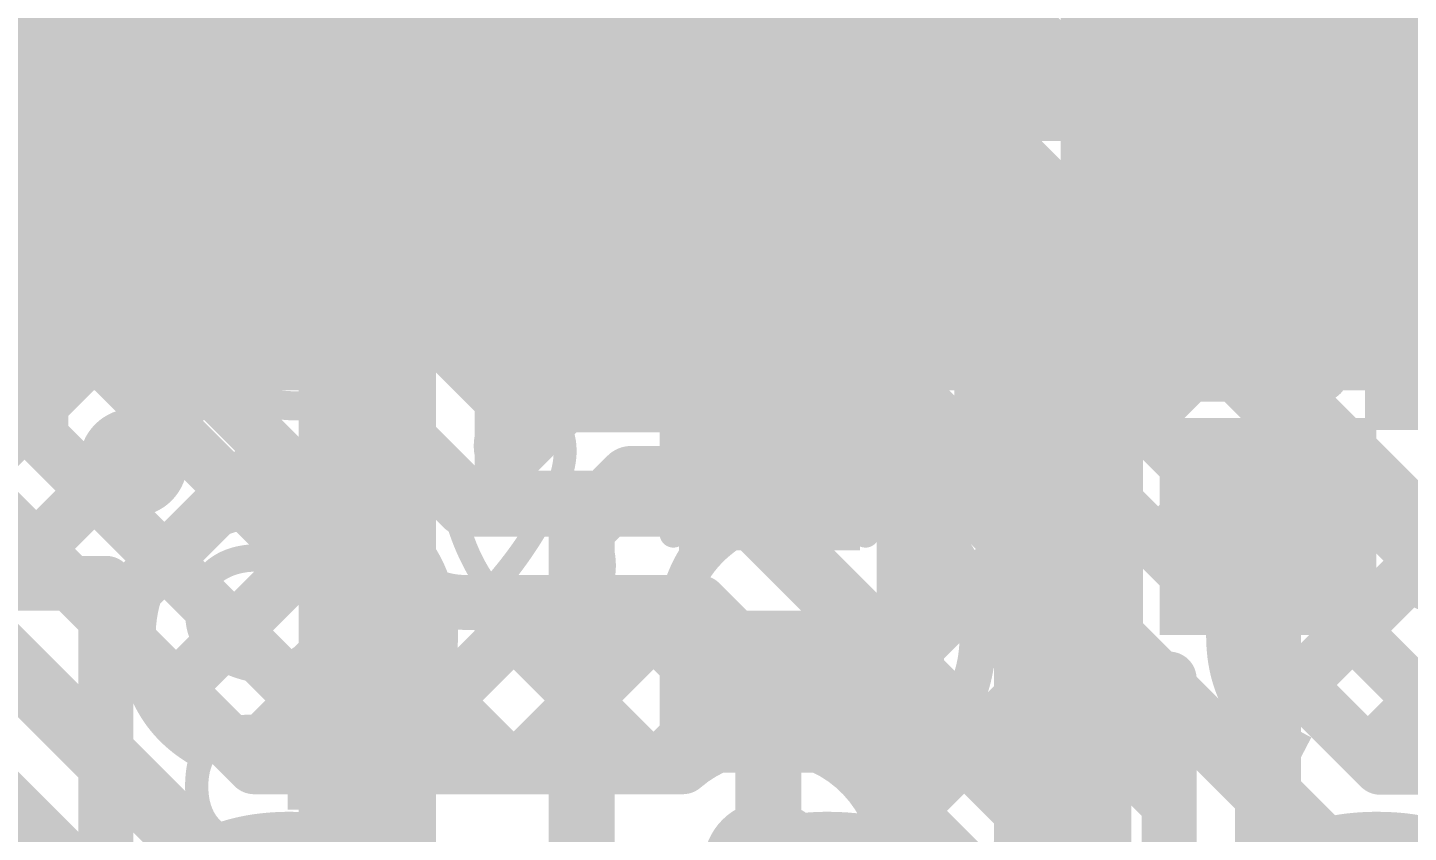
# Model space of a CAD drawing. Header units: millimetres. Extents: x -0.33 to 3.26, y -0.12 to 2.83.
# Drawn here: x 2.4631 to 2.7146, y 2.0842 to 2.2307 of the extents above; entities that cross this region are included whole.
import ezdxf

# ---------------------------------------------------------------- set-up
doc = ezdxf.new("R2010")
doc.units = ezdxf.units.MM
doc.header["$MEASUREMENT"] = 0
for name, color, linetype in [('BottomLayer', 5, 'Continuous'), ('BottomOverlay', 54, 'Continuous'), ('BottomPaste', 16, 'Continuous'), ('BottomSolder', 6, 'Continuous'), ('TopLayer', 1, 'Continuous'), ('TopOverlay', 2, 'Continuous'), ('TopPaste', 8, 'Continuous'), ('TopSolder', 216, 'Continuous'), ('ViaHoleLayer', 16, 'Continuous')]:
    doc.layers.add(name, color=color, linetype=linetype)
doc.styles.add('Arial', font='', dxfattribs={"height": 0.2})
doc.styles.get('Arial').set_extended_font_data('Arial')

# ---------------------------------------------------------------- blocks, each defined once
blk = doc.blocks.new('R__0402_B_131')
at = {"layer": 'BottomLayer'}
for points in [[(-0.0095, 0.0125), (-0.0095, -0.0125), (-0.0275, -0.0125), (-0.0275, 0.0125)], [(0.0275, 0.0125), (0.0275, -0.0125), (0.0095, -0.0125), (0.0095, 0.0125)]]:
    blk.add_hatch(color=5, dxfattribs=at).paths.add_polyline_path(points)
at = {"layer": 'BottomPaste'}
for points in [[(-0.0095, 0.0125), (-0.0095, -0.0125), (-0.0275, -0.0125), (-0.0275, 0.0125)], [(0.0275, 0.0125), (0.0275, -0.0125), (0.0095, -0.0125), (0.0095, 0.0125)]]:
    blk.add_hatch(color=16, dxfattribs=at).paths.add_polyline_path(points)
at = {"layer": 'BottomSolder'}
for points in [[(-0.0055, 0.0165), (-0.0055, -0.0165), (-0.0315, -0.0165), (-0.0315, 0.0165)], [(0.0315, 0.0165), (0.0315, -0.0165), (0.0055, -0.0165), (0.0055, 0.0165)]]:
    blk.add_hatch(color=6, dxfattribs=at).paths.add_polyline_path(points)
at = {"layer": 'BottomOverlay', "const_width": 0.005}
for points in [[(-0.0325, 0.0175), (-0.0325, -0.0175)], [(-0.0325, 0.0175), (-0.0085, 0.0175)], [(0.0085, 0.0175), (0.0325, 0.0175)], [(0.0325, 0.0175), (0.0325, -0.0175)], [(-0.0325, -0.0175), (-0.0085, -0.0175)], [(0.0085, -0.0175), (0.0325, -0.0175)]]:
    blk.add_lwpolyline(points, dxfattribs=at)
at = {"layer": 'BottomOverlay', "const_width": 0.0025}
for points in [[(-0.03375, 0.0175, 1), (-0.03125, 0.0175, 1)], [(-0.03375, 0.0175, 1), (-0.03125, 0.0175, 1)], [(-0.00975, 0.0175, 1), (-0.00725, 0.0175, 1)], [(0.00725, 0.0175, 1), (0.00975, 0.0175, 1)], [(0.03125, 0.0175, 1), (0.03375, 0.0175, 1)], [(0.03125, 0.0175, 1), (0.03375, 0.0175, 1)], [(-0.03375, -0.0175, 1), (-0.03125, -0.0175, 1)], [(-0.03375, -0.0175, 1), (-0.03125, -0.0175, 1)], [(-0.00975, -0.0175, 1), (-0.00725, -0.0175, 1)], [(0.00725, -0.0175, 1), (0.00975, -0.0175, 1)], [(0.03125, -0.0175, 1), (0.03375, -0.0175, 1)], [(0.03125, -0.0175, 1), (0.03375, -0.0175, 1)]]:
    blk.add_lwpolyline(points, format="xyb", close=True, dxfattribs=at)
blk = doc.blocks.new('SOT23_3_B_185')
at = {"layer": 'BottomLayer'}
for points in [[(-0.02166, 0.02657), (-0.05316, 0.02657), (-0.05316, 0.05807), (-0.02166, 0.05807)], [(0.05314, 0.02657), (0.02165, 0.02657), (0.02165, 0.05807), (0.05314, 0.05807)], [(0.01574, -0.05807), (-0.01575, -0.05807), (-0.01575, -0.02657), (0.01574, -0.02657)]]:
    blk.add_hatch(color=5, dxfattribs=at).paths.add_polyline_path(points)
at = {"layer": 'BottomPaste'}
for points in [[(-0.02166, 0.02657), (-0.05316, 0.02657), (-0.05316, 0.05807), (-0.02166, 0.05807)], [(0.05314, 0.02657), (0.02165, 0.02657), (0.02165, 0.05807), (0.05314, 0.05807)], [(0.01574, -0.05807), (-0.01575, -0.05807), (-0.01575, -0.02657), (0.01574, -0.02657)]]:
    blk.add_hatch(color=16, dxfattribs=at).paths.add_polyline_path(points)
at = {"layer": 'BottomSolder'}
for points in [[(-0.01766, 0.02257), (-0.05716, 0.02257), (-0.05716, 0.06207), (-0.01766, 0.06207)], [(0.05714, 0.02257), (0.01765, 0.02257), (0.01765, 0.06207), (0.05714, 0.06207)], [(0.01974, -0.06207), (-0.01975, -0.06207), (-0.01975, -0.02257), (0.01974, -0.02257)]]:
    blk.add_hatch(color=6, dxfattribs=at).paths.add_polyline_path(points)
at = {"layer": 'BottomOverlay'}
for points, const_width in [([(-0.06409, 0.068, 1), (-0.07393, 0.068, 1)], 0.00984), ([(-0.07639, 0.068, 1), (-0.07147, 0.068, 1)], 0.00492), ([(-0.06655, 0.068, 1), (-0.06162, 0.068, 1)], 0.00492), ([(-0.01351, 0.032, 1), (-0.00851, 0.032, 1)], 0.005), ([(0.00849, 0.032, 1), (0.01349, 0.032, 1)], 0.005), ([(-0.06651, 0.03, 1), (-0.06151, 0.03, 1)], 0.005), ([(0.06149, 0.03, 1), (0.06649, 0.03, 1)], 0.005), ([(-0.06651, -0.032, 1), (-0.06151, -0.032, 1)], 0.005), ([(-0.06651, -0.032, 1), (-0.06151, -0.032, 1)], 0.005), ([(-0.03151, -0.032, 1), (-0.02651, -0.032, 1)], 0.005), ([(0.02649, -0.031, 1), (0.03149, -0.031, 1)], 0.005), ([(0.06149, -0.031, 1), (0.06649, -0.031, 1)], 0.005), ([(0.06149, -0.031, 1), (0.06649, -0.031, 1)], 0.005)]:
    blk.add_lwpolyline(points, format="xyb", close=True, dxfattribs=dict(at, const_width=const_width))
at = {"layer": 'BottomOverlay', "const_width": 0.01}
for points in [[(0.01099, 0.032), (-0.01101, 0.032)], [(-0.06401, 0.03), (-0.06401, -0.032)], [(0.06399, 0.03), (0.06399, -0.031)], [(-0.02901, -0.032), (-0.06401, -0.032)], [(0.06399, -0.031), (0.02899, -0.031)]]:
    blk.add_lwpolyline(points, dxfattribs=at)
blk = doc.blocks.new('SOT23_3_B_187')
at = {"layer": 'BottomLayer'}
for points in [[(-0.02166, 0.02657), (-0.05316, 0.02657), (-0.05316, 0.05807), (-0.02166, 0.05807)], [(0.05314, 0.02657), (0.02165, 0.02657), (0.02165, 0.05807), (0.05314, 0.05807)], [(0.01574, -0.05807), (-0.01575, -0.05807), (-0.01575, -0.02657), (0.01574, -0.02657)]]:
    blk.add_hatch(color=5, dxfattribs=at).paths.add_polyline_path(points)
at = {"layer": 'BottomPaste'}
for points in [[(-0.02166, 0.02657), (-0.05316, 0.02657), (-0.05316, 0.05807), (-0.02166, 0.05807)], [(0.05314, 0.02657), (0.02165, 0.02657), (0.02165, 0.05807), (0.05314, 0.05807)], [(0.01574, -0.05807), (-0.01575, -0.05807), (-0.01575, -0.02657), (0.01574, -0.02657)]]:
    blk.add_hatch(color=16, dxfattribs=at).paths.add_polyline_path(points)
at = {"layer": 'BottomSolder'}
for points in [[(-0.01766, 0.02257), (-0.05716, 0.02257), (-0.05716, 0.06207), (-0.01766, 0.06207)], [(0.05714, 0.02257), (0.01765, 0.02257), (0.01765, 0.06207), (0.05714, 0.06207)], [(0.01974, -0.06207), (-0.01975, -0.06207), (-0.01975, -0.02257), (0.01974, -0.02257)]]:
    blk.add_hatch(color=6, dxfattribs=at).paths.add_polyline_path(points)
at = {"layer": 'BottomOverlay'}
for points, const_width in [([(-0.06409, 0.068, 1), (-0.07393, 0.068, 1)], 0.00984), ([(-0.07639, 0.068, 1), (-0.07147, 0.068, 1)], 0.00492), ([(-0.06655, 0.068, 1), (-0.06162, 0.068, 1)], 0.00492), ([(-0.01351, 0.032, 1), (-0.00851, 0.032, 1)], 0.005), ([(0.00849, 0.032, 1), (0.01349, 0.032, 1)], 0.005), ([(-0.06651, 0.03, 1), (-0.06151, 0.03, 1)], 0.005), ([(0.06149, 0.03, 1), (0.06649, 0.03, 1)], 0.005), ([(-0.06651, -0.032, 1), (-0.06151, -0.032, 1)], 0.005), ([(-0.06651, -0.032, 1), (-0.06151, -0.032, 1)], 0.005), ([(-0.03151, -0.032, 1), (-0.02651, -0.032, 1)], 0.005), ([(0.02649, -0.031, 1), (0.03149, -0.031, 1)], 0.005), ([(0.06149, -0.031, 1), (0.06649, -0.031, 1)], 0.005), ([(0.06149, -0.031, 1), (0.06649, -0.031, 1)], 0.005)]:
    blk.add_lwpolyline(points, format="xyb", close=True, dxfattribs=dict(at, const_width=const_width))
at = {"layer": 'BottomOverlay', "const_width": 0.01}
for points in [[(0.01099, 0.032), (-0.01101, 0.032)], [(-0.06401, 0.03), (-0.06401, -0.032)], [(0.06399, 0.03), (0.06399, -0.031)], [(-0.02901, -0.032), (-0.06401, -0.032)], [(0.06399, -0.031), (0.02899, -0.031)]]:
    blk.add_lwpolyline(points, dxfattribs=at)
blk = doc.blocks.new('SOT23_3_B_189')
at = {"layer": 'BottomLayer'}
for points in [[(-0.02166, 0.02657), (-0.05316, 0.02657), (-0.05316, 0.05807), (-0.02166, 0.05807)], [(0.05314, 0.02657), (0.02165, 0.02657), (0.02165, 0.05807), (0.05314, 0.05807)], [(0.01574, -0.05807), (-0.01575, -0.05807), (-0.01575, -0.02657), (0.01574, -0.02657)]]:
    blk.add_hatch(color=5, dxfattribs=at).paths.add_polyline_path(points)
at = {"layer": 'BottomPaste'}
for points in [[(-0.02166, 0.02657), (-0.05316, 0.02657), (-0.05316, 0.05807), (-0.02166, 0.05807)], [(0.05314, 0.02657), (0.02165, 0.02657), (0.02165, 0.05807), (0.05314, 0.05807)], [(0.01574, -0.05807), (-0.01575, -0.05807), (-0.01575, -0.02657), (0.01574, -0.02657)]]:
    blk.add_hatch(color=16, dxfattribs=at).paths.add_polyline_path(points)
at = {"layer": 'BottomSolder'}
for points in [[(-0.01766, 0.02257), (-0.05716, 0.02257), (-0.05716, 0.06207), (-0.01766, 0.06207)], [(0.05714, 0.02257), (0.01765, 0.02257), (0.01765, 0.06207), (0.05714, 0.06207)], [(0.01974, -0.06207), (-0.01975, -0.06207), (-0.01975, -0.02257), (0.01974, -0.02257)]]:
    blk.add_hatch(color=6, dxfattribs=at).paths.add_polyline_path(points)
at = {"layer": 'BottomOverlay'}
for points, const_width in [([(-0.06409, 0.068, 1), (-0.07393, 0.068, 1)], 0.00984), ([(-0.07639, 0.068, 1), (-0.07147, 0.068, 1)], 0.00492), ([(-0.06655, 0.068, 1), (-0.06162, 0.068, 1)], 0.00492), ([(-0.01351, 0.032, 1), (-0.00851, 0.032, 1)], 0.005), ([(0.00849, 0.032, 1), (0.01349, 0.032, 1)], 0.005), ([(-0.06651, 0.03, 1), (-0.06151, 0.03, 1)], 0.005), ([(0.06149, 0.03, 1), (0.06649, 0.03, 1)], 0.005), ([(-0.06651, -0.032, 1), (-0.06151, -0.032, 1)], 0.005), ([(-0.06651, -0.032, 1), (-0.06151, -0.032, 1)], 0.005), ([(-0.03151, -0.032, 1), (-0.02651, -0.032, 1)], 0.005), ([(0.02649, -0.031, 1), (0.03149, -0.031, 1)], 0.005), ([(0.06149, -0.031, 1), (0.06649, -0.031, 1)], 0.005), ([(0.06149, -0.031, 1), (0.06649, -0.031, 1)], 0.005)]:
    blk.add_lwpolyline(points, format="xyb", close=True, dxfattribs=dict(at, const_width=const_width))
at = {"layer": 'BottomOverlay', "const_width": 0.01}
for points in [[(0.01099, 0.032), (-0.01101, 0.032)], [(-0.06401, 0.03), (-0.06401, -0.032)], [(0.06399, 0.03), (0.06399, -0.031)], [(-0.02901, -0.032), (-0.06401, -0.032)], [(0.06399, -0.031), (0.02899, -0.031)]]:
    blk.add_lwpolyline(points, dxfattribs=at)
blk = doc.blocks.new('SOT23_3_B_191')
at = {"layer": 'BottomLayer'}
for points in [[(-0.02166, 0.02657), (-0.05316, 0.02657), (-0.05316, 0.05807), (-0.02166, 0.05807)], [(0.05314, 0.02657), (0.02165, 0.02657), (0.02165, 0.05807), (0.05314, 0.05807)], [(0.01574, -0.05807), (-0.01575, -0.05807), (-0.01575, -0.02657), (0.01574, -0.02657)]]:
    blk.add_hatch(color=5, dxfattribs=at).paths.add_polyline_path(points)
at = {"layer": 'BottomPaste'}
for points in [[(-0.02166, 0.02657), (-0.05316, 0.02657), (-0.05316, 0.05807), (-0.02166, 0.05807)], [(0.05314, 0.02657), (0.02165, 0.02657), (0.02165, 0.05807), (0.05314, 0.05807)], [(0.01574, -0.05807), (-0.01575, -0.05807), (-0.01575, -0.02657), (0.01574, -0.02657)]]:
    blk.add_hatch(color=16, dxfattribs=at).paths.add_polyline_path(points)
at = {"layer": 'BottomSolder'}
for points in [[(-0.01766, 0.02257), (-0.05716, 0.02257), (-0.05716, 0.06207), (-0.01766, 0.06207)], [(0.05714, 0.02257), (0.01765, 0.02257), (0.01765, 0.06207), (0.05714, 0.06207)], [(0.01974, -0.06207), (-0.01975, -0.06207), (-0.01975, -0.02257), (0.01974, -0.02257)]]:
    blk.add_hatch(color=6, dxfattribs=at).paths.add_polyline_path(points)
at = {"layer": 'BottomOverlay'}
for points, const_width in [([(-0.06409, 0.068, 1), (-0.07393, 0.068, 1)], 0.00984), ([(-0.07639, 0.068, 1), (-0.07147, 0.068, 1)], 0.00492), ([(-0.06655, 0.068, 1), (-0.06162, 0.068, 1)], 0.00492), ([(-0.01351, 0.032, 1), (-0.00851, 0.032, 1)], 0.005), ([(0.00849, 0.032, 1), (0.01349, 0.032, 1)], 0.005), ([(-0.06651, 0.03, 1), (-0.06151, 0.03, 1)], 0.005), ([(0.06149, 0.03, 1), (0.06649, 0.03, 1)], 0.005), ([(-0.06651, -0.032, 1), (-0.06151, -0.032, 1)], 0.005), ([(-0.06651, -0.032, 1), (-0.06151, -0.032, 1)], 0.005), ([(-0.03151, -0.032, 1), (-0.02651, -0.032, 1)], 0.005), ([(0.02649, -0.031, 1), (0.03149, -0.031, 1)], 0.005), ([(0.06149, -0.031, 1), (0.06649, -0.031, 1)], 0.005), ([(0.06149, -0.031, 1), (0.06649, -0.031, 1)], 0.005)]:
    blk.add_lwpolyline(points, format="xyb", close=True, dxfattribs=dict(at, const_width=const_width))
at = {"layer": 'BottomOverlay', "const_width": 0.01}
for points in [[(0.01099, 0.032), (-0.01101, 0.032)], [(-0.06401, 0.03), (-0.06401, -0.032)], [(0.06399, 0.03), (0.06399, -0.031)], [(-0.02901, -0.032), (-0.06401, -0.032)], [(0.06399, -0.031), (0.02899, -0.031)]]:
    blk.add_lwpolyline(points, dxfattribs=at)
blk = doc.blocks.new('R__0402_B_229')
at = {"layer": 'BottomLayer'}
for points in [[(-0.0095, 0.0125), (-0.0095, -0.0125), (-0.0275, -0.0125), (-0.0275, 0.0125)], [(0.0275, 0.0125), (0.0275, -0.0125), (0.0095, -0.0125), (0.0095, 0.0125)]]:
    blk.add_hatch(color=5, dxfattribs=at).paths.add_polyline_path(points)
at = {"layer": 'BottomPaste'}
for points in [[(-0.0095, 0.0125), (-0.0095, -0.0125), (-0.0275, -0.0125), (-0.0275, 0.0125)], [(0.0275, 0.0125), (0.0275, -0.0125), (0.0095, -0.0125), (0.0095, 0.0125)]]:
    blk.add_hatch(color=16, dxfattribs=at).paths.add_polyline_path(points)
at = {"layer": 'BottomSolder'}
for points in [[(-0.0055, 0.0165), (-0.0055, -0.0165), (-0.0315, -0.0165), (-0.0315, 0.0165)], [(0.0315, 0.0165), (0.0315, -0.0165), (0.0055, -0.0165), (0.0055, 0.0165)]]:
    blk.add_hatch(color=6, dxfattribs=at).paths.add_polyline_path(points)
at = {"layer": 'BottomOverlay', "const_width": 0.005}
for points in [[(-0.0325, -0.0175), (-0.0325, 0.0175)], [(-0.0085, 0.0175), (-0.0325, 0.0175)], [(0.0325, 0.0175), (0.0085, 0.0175)], [(0.0325, -0.0175), (0.0325, 0.0175)], [(-0.0085, -0.0175), (-0.0325, -0.0175)], [(0.0325, -0.0175), (0.0085, -0.0175)]]:
    blk.add_lwpolyline(points, dxfattribs=at)
at = {"layer": 'BottomOverlay', "const_width": 0.0025}
for points in [[(-0.03375, 0.0175, 1), (-0.03125, 0.0175, 1)], [(-0.03375, 0.0175, 1), (-0.03125, 0.0175, 1)], [(-0.00975, 0.0175, 1), (-0.00725, 0.0175, 1)], [(0.00725, 0.0175, 1), (0.00975, 0.0175, 1)], [(0.03125, 0.0175, 1), (0.03375, 0.0175, 1)], [(0.03125, 0.0175, 1), (0.03375, 0.0175, 1)], [(-0.03375, -0.0175, 1), (-0.03125, -0.0175, 1)], [(-0.03375, -0.0175, 1), (-0.03125, -0.0175, 1)], [(-0.00975, -0.0175, 1), (-0.00725, -0.0175, 1)], [(0.00725, -0.0175, 1), (0.00975, -0.0175, 1)], [(0.03125, -0.0175, 1), (0.03375, -0.0175, 1)], [(0.03125, -0.0175, 1), (0.03375, -0.0175, 1)]]:
    blk.add_lwpolyline(points, format="xyb", close=True, dxfattribs=at)
blk = doc.blocks.new('LED_SMT_248')
at = {"layer": 'TopLayer'}
for points in [[(-0.06, 0.03), (-0.02, 0.03), (-0.02, -0.03), (-0.06, -0.03)], [(0.02, 0.03), (0.06, 0.03), (0.06, -0.03), (0.02, -0.03)]]:
    blk.add_hatch(color=1, dxfattribs=at).paths.add_polyline_path(points)
at = {"layer": 'TopOverlay'}
blk.add_hatch(color=2, dxfattribs=at).paths.add_polyline_path([(0.09508, 0.037), (0.06402, 0.037), (0.06402, -0.037), (0.09508, -0.037)])
at = {"layer": 'TopPaste'}
for points in [[(-0.06, 0.03), (-0.02, 0.03), (-0.02, -0.03), (-0.06, -0.03)], [(0.02, 0.03), (0.06, 0.03), (0.06, -0.03), (0.02, -0.03)]]:
    blk.add_hatch(color=8, dxfattribs=at).paths.add_polyline_path(points)
at = {"layer": 'TopSolder'}
for points in [[(-0.064, 0.034), (-0.016, 0.034), (-0.016, -0.034), (-0.064, -0.034)], [(0.016, 0.034), (0.064, 0.034), (0.064, -0.034), (0.016, -0.034)]]:
    blk.add_hatch(color=216, dxfattribs=at).paths.add_polyline_path(points)
at = {"layer": 'TopOverlay', "const_width": 0.005}
for points in [[(0.065, 0.035), (-0.065, 0.035)], [(-0.065, -0.035), (-0.065, 0.035)], [(0.065, -0.035), (0.065, 0.035)], [(0.065, -0.035), (-0.065, -0.035)]]:
    blk.add_lwpolyline(points, dxfattribs=at)
at = {"layer": 'TopOverlay', "const_width": 0.0025}
for points in [[(-0.06625, 0.035, 1), (-0.06375, 0.035, 1)], [(-0.06625, 0.035, 1), (-0.06375, 0.035, 1)], [(0.06375, 0.035, 1), (0.06625, 0.035, 1)], [(0.06375, 0.035, 1), (0.06625, 0.035, 1)], [(-0.06625, -0.035, 1), (-0.06375, -0.035, 1)], [(-0.06625, -0.035, 1), (-0.06375, -0.035, 1)], [(0.06375, -0.035, 1), (0.06625, -0.035, 1)], [(0.06375, -0.035, 1), (0.06625, -0.035, 1)]]:
    blk.add_lwpolyline(points, format="xyb", close=True, dxfattribs=at)
blk = doc.blocks.new('LED_SMT_249')
at = {"layer": 'TopLayer'}
for points in [[(-0.06, 0.03), (-0.02, 0.03), (-0.02, -0.03), (-0.06, -0.03)], [(0.02, 0.03), (0.06, 0.03), (0.06, -0.03), (0.02, -0.03)]]:
    blk.add_hatch(color=1, dxfattribs=at).paths.add_polyline_path(points)
at = {"layer": 'TopOverlay'}
blk.add_hatch(color=2, dxfattribs=at).paths.add_polyline_path([(0.095, 0.03701), (0.064, 0.03701), (0.064, -0.03699), (0.095, -0.03699)])
at = {"layer": 'TopPaste'}
for points in [[(-0.06, 0.03), (-0.02, 0.03), (-0.02, -0.03), (-0.06, -0.03)], [(0.02, 0.03), (0.06, 0.03), (0.06, -0.03), (0.02, -0.03)]]:
    blk.add_hatch(color=8, dxfattribs=at).paths.add_polyline_path(points)
at = {"layer": 'TopSolder'}
for points in [[(-0.064, 0.034), (-0.016, 0.034), (-0.016, -0.034), (-0.064, -0.034)], [(0.016, 0.034), (0.064, 0.034), (0.064, -0.034), (0.016, -0.034)]]:
    blk.add_hatch(color=216, dxfattribs=at).paths.add_polyline_path(points)
at = {"layer": 'TopOverlay', "const_width": 0.005}
for points in [[(0.065, 0.035), (-0.065, 0.035)], [(-0.065, -0.035), (-0.065, 0.035)], [(0.065, -0.035), (0.065, 0.035)], [(0.065, -0.035), (-0.065, -0.035)]]:
    blk.add_lwpolyline(points, dxfattribs=at)
at = {"layer": 'TopOverlay', "const_width": 0.0025}
for points in [[(-0.06625, 0.035, 1), (-0.06375, 0.035, 1)], [(-0.06625, 0.035, 1), (-0.06375, 0.035, 1)], [(0.06375, 0.035, 1), (0.06625, 0.035, 1)], [(0.06375, 0.035, 1), (0.06625, 0.035, 1)], [(-0.06625, -0.035, 1), (-0.06375, -0.035, 1)], [(-0.06625, -0.035, 1), (-0.06375, -0.035, 1)], [(0.06375, -0.035, 1), (0.06625, -0.035, 1)], [(0.06375, -0.035, 1), (0.06625, -0.035, 1)]]:
    blk.add_lwpolyline(points, format="xyb", close=True, dxfattribs=at)
blk = doc.blocks.new('LED_SMT_250')
at = {"layer": 'TopLayer'}
for points in [[(-0.06, 0.03), (-0.02, 0.03), (-0.02, -0.03), (-0.06, -0.03)], [(0.02, 0.03), (0.06, 0.03), (0.06, -0.03), (0.02, -0.03)]]:
    blk.add_hatch(color=1, dxfattribs=at).paths.add_polyline_path(points)
at = {"layer": 'TopOverlay'}
blk.add_hatch(color=2, dxfattribs=at).paths.add_polyline_path([(0.095, 0.037), (0.064, 0.037), (0.064, -0.037), (0.095, -0.037)])
at = {"layer": 'TopPaste'}
for points in [[(-0.06, 0.03), (-0.02, 0.03), (-0.02, -0.03), (-0.06, -0.03)], [(0.02, 0.03), (0.06, 0.03), (0.06, -0.03), (0.02, -0.03)]]:
    blk.add_hatch(color=8, dxfattribs=at).paths.add_polyline_path(points)
at = {"layer": 'TopSolder'}
for points in [[(-0.064, 0.034), (-0.016, 0.034), (-0.016, -0.034), (-0.064, -0.034)], [(0.016, 0.034), (0.064, 0.034), (0.064, -0.034), (0.016, -0.034)]]:
    blk.add_hatch(color=216, dxfattribs=at).paths.add_polyline_path(points)
at = {"layer": 'TopOverlay', "const_width": 0.005}
for points in [[(0.065, 0.035), (-0.065, 0.035)], [(-0.065, -0.035), (-0.065, 0.035)], [(0.065, -0.035), (0.065, 0.035)], [(0.065, -0.035), (-0.065, -0.035)]]:
    blk.add_lwpolyline(points, dxfattribs=at)
at = {"layer": 'TopOverlay', "const_width": 0.0025}
for points in [[(-0.06625, 0.035, 1), (-0.06375, 0.035, 1)], [(-0.06625, 0.035, 1), (-0.06375, 0.035, 1)], [(0.06375, 0.035, 1), (0.06625, 0.035, 1)], [(0.06375, 0.035, 1), (0.06625, 0.035, 1)], [(-0.06625, -0.035, 1), (-0.06375, -0.035, 1)], [(-0.06625, -0.035, 1), (-0.06375, -0.035, 1)], [(0.06375, -0.035, 1), (0.06625, -0.035, 1)], [(0.06375, -0.035, 1), (0.06625, -0.035, 1)]]:
    blk.add_lwpolyline(points, format="xyb", close=True, dxfattribs=at)

msp = doc.modelspace()

# ---------------------------------------------------------------- hatches: boundary and pattern name
at = {"layer": 'BottomLayer'}
h = msp.add_hatch(color=5, dxfattribs=at)
edge = h.paths.add_edge_path()
edge.add_arc((2.55881, 2.18126), 0.01181, 0, 360)
h = msp.add_hatch(color=5, dxfattribs=at)
edge = h.paths.add_edge_path()
edge.add_arc((2.598, 2.0781), 0.01181, 0, 360)
at = {"layer": 'TopLayer'}
h = msp.add_hatch(color=1, dxfattribs=at)
edge = h.paths.add_edge_path()
edge.add_arc((2.55881, 2.18126), 0.01181, 0, 360)
h = msp.add_hatch(color=1, dxfattribs=at)
edge = h.paths.add_edge_path()
edge.add_arc((2.598, 2.0781), 0.01181, 0, 360)
at = {"layer": 'ViaHoleLayer'}
h = msp.add_hatch(color=16, dxfattribs=at)
edge = h.paths.add_edge_path()
edge.add_arc((2.55881, 2.18126), 0.00787, 0, 360)

# ---------------------------------------------------------------- linework, layer by layer
at = {"layer": 'BottomLayer'}
for points, const_width in [([(2.525, 2.029), (2.525, 2.317)], 0.025), ([(2.5495, 2.15017), (2.5495, 2.317)], 0.01), ([(2.5495, 2.239), (2.57371, 2.21479)], 0.01), ([(2.5495, 2.21209), (2.57371, 2.2363)], 0.01), ([(2.57371, 2.1995), (2.57371, 2.2365)], 0.01), ([(2.596, 2.22), (2.596, 2.2205)], 0.02), ([(2.596, 2.22), (2.702, 2.22)], 0.02), ([(2.702, 2.22), (2.72641, 2.19559)], 0.02), ([(2.5495, 2.21072), (2.59072, 2.1695)], 0.01), ([(2.5495, 2.1838), (2.57371, 2.20802)], 0.01), ([(2.5495, 2.15552), (2.59229, 2.19831)], 0.01), ([(2.57371, 2.1995), (2.58802, 2.1995)], 0.01), ([(2.58953, 2.19897), (2.61901, 2.1695)], 0.01), ([(2.59176, 2.1695), (2.62026, 2.198)], 0.01), ([(2.596, 2.198), (2.69289, 2.198)], 0.01), ([(2.61879, 2.198), (2.66126, 2.15552)], 0.01), ([(2.62004, 2.1695), (2.64854, 2.198)], 0.01), ([(2.62271, 2.14388), (2.67683, 2.198)], 0.01), ([(2.64707, 2.198), (2.6775, 2.16757)], 0.01), ([(2.67536, 2.198), (2.69866, 2.17469)], 0.01), ([(2.69289, 2.198), (2.69866, 2.19222)], 0.01), ([(2.596, 2.1835), (2.59821, 2.1835)], 0.025), ([(2.59821, 2.1835), (2.63879, 2.1835)], 0.025), ([(2.63879, 2.1835), (2.65161, 2.17067)], 0.025), ([(2.67469, 2.16757), (2.69866, 2.19155)], 0.01), ([(2.69866, 2.16757), (2.69866, 2.19222)], 0.01), ([(2.5495, 2.18243), (2.56661, 2.16533)], 0.01), ([(2.65161, 2.05518), (2.65161, 2.17067)], 0.025), ([(2.57371, 2.1695), (2.62271, 2.1695)], 0.01), ([(2.61901, 2.1695), (2.62271, 2.16579)], 0.01), ([(2.62271, 2.1325), (2.62271, 2.1695)], 0.01), ([(2.62271, 2.16579), (2.66126, 2.12724)], 0.01), ([(2.66126, 2.11207), (2.66126, 2.16757)], 0.01), ([(2.66126, 2.16757), (2.69866, 2.16757)], 0.01), ([(2.5513, 2.15226), (2.56024, 2.1612)], 0.01), ([(2.62271, 2.1156), (2.66126, 2.15414)], 0.01), ([(2.564, 2.1395), (2.57299, 2.1485)], 0.012), ([(2.57299, 2.1485), (2.59821, 2.1485)], 0.012), ([(2.564, 2.02726), (2.564, 2.1395)], 0.012), ([(2.62271, 2.1375), (2.67101, 2.08921)], 0.01), ([(2.62271, 2.1275), (2.62271, 2.1325)], 0.01), ([(2.62271, 2.1275), (2.62271, 2.1325)], 0.01), ([(2.68901, 2.03001), (2.68901, 2.13332)], 0.012), ([(2.62271, 2.0905), (2.62271, 2.1275)], 0.01), ([(2.6207, 2.0853), (2.66126, 2.12586)], 0.01), ([(2.598, 2.11128), (2.59821, 2.1115)], 0.012), ([(2.598, 2.0781), (2.598, 2.11128)], 0.012), ([(2.66126, 2.11207), (2.67101, 2.11207)], 0.01), ([(2.67101, 2.03747), (2.67101, 2.11207)], 0.01), ([(2.59969, 2.036), (2.67101, 2.10732)], 0.01), ([(2.62271, 2.10922), (2.67101, 2.06092)], 0.01), ([(2.61833, 2.0905), (2.62271, 2.0905)], 0.01), ([(2.62146, 2.08219), (2.66765, 2.036)], 0.01)]:
    msp.add_lwpolyline(points, dxfattribs=dict(at, const_width=const_width))
for points, const_width in [([(2.591, 2.2205, 1), (2.601, 2.2205, 1)], 0.01), ([(2.591, 2.22, 1), (2.601, 2.22, 1)], 0.01), ([(2.591, 2.22, 1), (2.601, 2.22, 1)], 0.01), ([(2.697, 2.22, 1), (2.707, 2.22, 1)], 0.01), ([(2.697, 2.22, 1), (2.707, 2.22, 1)], 0.01), ([(2.57121, 2.21479, 1), (2.57621, 2.21479, 1)], 0.005), ([(2.547, 2.21209, 1), (2.552, 2.21209, 1)], 0.005), ([(2.547, 2.21072, 1), (2.552, 2.21072, 1)], 0.005), ([(2.57121, 2.20802, 1), (2.57621, 2.20802, 1)], 0.005), ([(2.57121, 2.1995, 1), (2.57621, 2.1995, 1)], 0.005), ([(2.57121, 2.1995, 1), (2.57621, 2.1995, 1)], 0.005), ([(2.58552, 2.1995, 1), (2.59052, 2.1995, 1)], 0.005), ([(2.58552, 2.1995, 1), (2.59052, 2.1995, 1)], 0.005), ([(2.58552, 2.1995, 1), (2.59052, 2.1995, 1)], 0.005), ([(2.58703, 2.19897, 1), (2.59203, 2.19897, 1)], 0.005), ([(2.58979, 2.19831, 1), (2.59479, 2.19831, 1)], 0.005), ([(2.5935, 2.198, 1), (2.5985, 2.198, 1)], 0.005), ([(2.5935, 2.198, 1), (2.5985, 2.198, 1)], 0.005), ([(2.5935, 2.198, 1), (2.5985, 2.198, 1)], 0.005), ([(2.61629, 2.198, 1), (2.62129, 2.198, 1)], 0.005), ([(2.61776, 2.198, 1), (2.62276, 2.198, 1)], 0.005), ([(2.64457, 2.198, 1), (2.64957, 2.198, 1)], 0.005), ([(2.64604, 2.198, 1), (2.65104, 2.198, 1)], 0.005), ([(2.67286, 2.198, 1), (2.67786, 2.198, 1)], 0.005), ([(2.67433, 2.198, 1), (2.67933, 2.198, 1)], 0.005), ([(2.69039, 2.198, 1), (2.69539, 2.198, 1)], 0.005), ([(2.69039, 2.198, 1), (2.69539, 2.198, 1)], 0.005), ([(2.58975, 2.1835, 1), (2.60225, 2.1835, 1)], 0.0125), ([(2.59196, 2.1835, 1), (2.60446, 2.1835, 1)], 0.0125), ([(2.59196, 2.1835, 1), (2.60446, 2.1835, 1)], 0.0125), ([(2.63254, 2.1835, 1), (2.64504, 2.1835, 1)], 0.0125), ([(2.63254, 2.1835, 1), (2.64504, 2.1835, 1)], 0.0125), ([(2.69616, 2.19222, 1), (2.70116, 2.19222, 1)], 0.005), ([(2.69616, 2.19222, 1), (2.70116, 2.19222, 1)], 0.005), ([(2.69616, 2.19155, 1), (2.70116, 2.19155, 1)], 0.005), ([(2.547, 2.1838, 1), (2.552, 2.1838, 1)], 0.005), ([(2.547, 2.18243, 1), (2.552, 2.18243, 1)], 0.005), ([(2.64536, 2.17067, 1), (2.65786, 2.17067, 1)], 0.0125), ([(2.64536, 2.17067, 1), (2.65786, 2.17067, 1)], 0.0125), ([(2.69616, 2.17469, 1), (2.70116, 2.17469, 1)], 0.005), ([(2.57121, 2.1695, 1), (2.57621, 2.1695, 1)], 0.005), ([(2.58822, 2.1695, 1), (2.59322, 2.1695, 1)], 0.005), ([(2.58926, 2.1695, 1), (2.59426, 2.1695, 1)], 0.005), ([(2.61651, 2.1695, 1), (2.6215, 2.1695, 1)], 0.005), ([(2.61651, 2.1695, 1), (2.6215, 2.1695, 1)], 0.005), ([(2.61754, 2.1695, 1), (2.62254, 2.1695, 1)], 0.005), ([(2.62021, 2.1695, 1), (2.62521, 2.1695, 1)], 0.005), ([(2.62021, 2.1695, 1), (2.62521, 2.1695, 1)], 0.005), ([(2.56411, 2.16533, 1), (2.56911, 2.16533, 1)], 0.005), ([(2.57049, 2.1665, 1), (2.57549, 2.1665, 1)], 0.005), ([(2.57049, 2.1665, 1), (2.57549, 2.1665, 1)], 0.005), ([(2.62021, 2.16579, 1), (2.62521, 2.16579, 1)], 0.005), ([(2.62021, 2.16579, 1), (2.62521, 2.16579, 1)], 0.005), ([(2.65876, 2.16757, 1), (2.66376, 2.16757, 1)], 0.005), ([(2.65876, 2.16757, 1), (2.66376, 2.16757, 1)], 0.005), ([(2.67219, 2.16757, 1), (2.67719, 2.16757, 1)], 0.005), ([(2.675, 2.16757, 1), (2.68, 2.16757, 1)], 0.005), ([(2.69616, 2.16757, 1), (2.70116, 2.16757, 1)], 0.005), ([(2.69616, 2.16757, 1), (2.70116, 2.16757, 1)], 0.005), ([(2.55774, 2.1612, 1), (2.56274, 2.1612, 1)], 0.005), ([(2.55774, 2.1612, 1), (2.56274, 2.1612, 1)], 0.005), ([(2.55776, 2.16122, 1), (2.56276, 2.16122, 1)], 0.005), ([(2.547, 2.15552, 1), (2.552, 2.15552, 1)], 0.005), ([(2.65876, 2.15552, 1), (2.66376, 2.15552, 1)], 0.005), ([(2.65876, 2.15414, 1), (2.66376, 2.15414, 1)], 0.005), ([(2.547, 2.15017, 1), (2.552, 2.15017, 1)], 0.005), ([(2.5488, 2.15226, 1), (2.5538, 2.15226, 1)], 0.005), ([(2.56999, 2.1485, 1), (2.57599, 2.1485, 1)], 0.006), ([(2.56999, 2.1485, 1), (2.57599, 2.1485, 1)], 0.006), ([(2.59521, 2.1485, 1), (2.60121, 2.1485, 1)], 0.006), ([(2.62021, 2.14388, 1), (2.62521, 2.14388, 1)], 0.005), ([(2.561, 2.1395, 1), (2.567, 2.1395, 1)], 0.006), ([(2.561, 2.1395, 1), (2.567, 2.1395, 1)], 0.006), ([(2.62021, 2.1375, 1), (2.62521, 2.1375, 1)], 0.005), ([(2.62021, 2.1325, 1), (2.62521, 2.1325, 1)], 0.005), ([(2.62021, 2.1325, 1), (2.62521, 2.1325, 1)], 0.005), ([(2.62021, 2.1325, 1), (2.62521, 2.1325, 1)], 0.005), ([(2.68601, 2.13332, 1), (2.69201, 2.13332, 1)], 0.006), ([(2.62021, 2.1275, 1), (2.62521, 2.1275, 1)], 0.005), ([(2.62021, 2.1275, 1), (2.62521, 2.1275, 1)], 0.005), ([(2.62021, 2.1275, 1), (2.62521, 2.1275, 1)], 0.005), ([(2.65876, 2.12724, 1), (2.66376, 2.12724, 1)], 0.005), ([(2.65876, 2.12586, 1), (2.66376, 2.12586, 1)], 0.005), ([(2.62021, 2.1156, 1), (2.62521, 2.1156, 1)], 0.005), ([(2.59521, 2.1115, 1), (2.60121, 2.1115, 1)], 0.006), ([(2.595, 2.11128, 1), (2.601, 2.11128, 1)], 0.006), ([(2.595, 2.11128, 1), (2.601, 2.11128, 1)], 0.006), ([(2.65876, 2.11207, 1), (2.66376, 2.11207, 1)], 0.005), ([(2.65876, 2.11207, 1), (2.66376, 2.11207, 1)], 0.005), ([(2.66851, 2.11207, 1), (2.67351, 2.11207, 1)], 0.005), ([(2.66851, 2.11207, 1), (2.67351, 2.11207, 1)], 0.005), ([(2.62021, 2.10922, 1), (2.62521, 2.10922, 1)], 0.005), ([(2.66851, 2.10732, 1), (2.67351, 2.10732, 1)], 0.005), ([(2.61583, 2.0905, 1), (2.62083, 2.0905, 1)], 0.005), ([(2.61583, 2.0905, 1), (2.62083, 2.0905, 1)], 0.005), ([(2.62021, 2.0905, 1), (2.62521, 2.0905, 1)], 0.005), ([(2.62021, 2.0905, 1), (2.62521, 2.0905, 1)], 0.005), ([(2.66851, 2.08921, 1), (2.67351, 2.08921, 1)], 0.005), ([(2.6182, 2.0853, 1), (2.6232, 2.0853, 1)], 0.005), ([(2.61896, 2.08219, 1), (2.62396, 2.08219, 1)], 0.005)]:
    msp.add_lwpolyline(points, format="xyb", close=True, dxfattribs=dict(at, const_width=const_width))
at = {"layer": 'BottomLayer', "const_width": 0.01}
for points in [[(2.596, 2.198, -0.093119), (2.58802, 2.1995)], [(2.596, 2.198, -0.093119), (2.58802, 2.1995)], [(2.56024, 2.1612, -0.199396), (2.57299, 2.1665)], [(2.56026, 2.16122, -0.198912), (2.57299, 2.1665)], [(2.61833, 2.0905, -0.137697), (2.62181, 2.0781)]]:
    msp.add_lwpolyline(points, format="xyb", dxfattribs=at)
at = {"layer": 'TopLayer'}
for points, const_width in [([(2.54044, 2.18769), (2.54044, 2.25169)], 0.01), ([(2.55633, 2.18765), (2.55633, 2.25165)], 0.01), ([(2.64033, 2.18765), (2.64033, 2.25165)], 0.01), ([(2.64033, 2.23504), (2.65622, 2.25093)], 0.01), ([(2.65622, 2.18765), (2.65622, 2.25165)], 0.01), ([(2.64033, 2.23584), (2.65622, 2.21996)], 0.01), ([(2.54044, 2.23391), (2.55633, 2.21802)], 0.01), ([(2.54044, 2.21152), (2.55633, 2.22741)], 0.01), ([(2.64033, 2.20958), (2.65622, 2.22547)], 0.01), ([(2.49844, 2.18856), (2.49844, 2.221)], 0.012), ([(2.59833, 2.18167), (2.59833, 2.221)], 0.012), ([(2.69822, 2.21965), (2.69822, 2.221)], 0.012), ([(2.69822, 2.18478), (2.69822, 2.21965)], 0.012), ([(2.64033, 2.21039), (2.65622, 2.1945)], 0.01), ([(2.54044, 2.20845), (2.55633, 2.19257)], 0.01), ([(2.34067, 2.20459), (2.648, 1.89725)], 0.01), ([(2.53342, 2.17904), (2.55633, 2.20195)], 0.01), ([(2.63083, 2.17463), (2.65622, 2.20002)], 0.01), ([(2.65622, 2.1945), (2.66307, 2.18765)], 0.01), ([(2.45644, 2.19063), (2.45938, 2.18769)], 0.01), ([(2.55633, 2.19257), (2.56125, 2.18765)], 0.01), ([(2.43262, 2.189), (2.52552, 2.0961)], 0.01), ([(2.49844, 2.18856), (2.543, 2.144)], 0.012), ([(2.43923, 2.16122), (2.4657, 2.18769)], 0.01), ([(2.45644, 2.18769), (2.48046, 2.18769)], 0.01), ([(2.45938, 2.18769), (2.55097, 2.0961)], 0.01), ([(2.52476, 2.18769), (2.54044, 2.18769)], 0.01), ([(2.52476, 2.18769), (2.55046, 2.162)], 0.01), ([(2.53575, 2.18769), (2.56144, 2.162)], 0.01), ([(2.54615, 2.16631), (2.56749, 2.18765)], 0.01), ([(2.55633, 2.18765), (2.58033, 2.18765)], 0.01), ([(2.56125, 2.18765), (2.5869, 2.162)], 0.01), ([(2.58033, 2.18167), (2.58033, 2.18765)], 0.01), ([(2.61781, 2.18765), (2.64033, 2.18765)], 0.01), ([(2.61781, 2.18765), (2.70946, 2.096)], 0.01), ([(2.63762, 2.18765), (2.72927, 2.096)], 0.01), ([(2.64356, 2.1619), (2.66931, 2.18765)], 0.01), ([(2.65622, 2.18765), (2.68022, 2.18765)], 0.01), ([(2.66307, 2.18765), (2.75472, 2.096)], 0.01), ([(2.69822, 2.18478), (2.737, 2.146)], 0.012), ([(2.41656, 2.1839), (2.50435, 2.0961)], 0.01), ([(2.59833, 2.18167), (2.702, 2.078)], 0.012), ([(2.45196, 2.14849), (2.48292, 2.17945)], 0.01), ([(2.39856, 2.17644), (2.4969, 2.0781)], 0.012), ([(2.48574, 2.1758), (2.53025, 2.1313)], 0.01), ([(2.56729, 2.162), (2.58126, 2.17597)], 0.01), ([(2.65629, 2.14917), (2.68273, 2.17561)], 0.01), ([(2.68552, 2.17203), (2.72425, 2.1333)], 0.01), ([(2.58563, 2.16892), (2.59254, 2.162)], 0.01), ([(2.46469, 2.13577), (2.49523, 2.16631)], 0.01), ([(2.38585, 2.16369), (2.48414, 2.0654)], 0.01), ([(2.55046, 2.162), (2.59254, 2.162)], 0.01), ([(2.66901, 2.13644), (2.69506, 2.16249)], 0.01), ([(2.47742, 2.12304), (2.50796, 2.15358)], 0.01), ([(2.68174, 2.12371), (2.70779, 2.14976)], 0.01), ([(2.543, 2.144), (2.593, 2.144)], 0.012), ([(2.593, 2.144), (2.666, 2.071)], 0.012), ([(2.49015, 2.11031), (2.52069, 2.14085)], 0.01), ([(2.69447, 2.11099), (2.72051, 2.13703)], 0.01), ([(2.50287, 2.09758), (2.53381, 2.12852)], 0.01), ([(2.7072, 2.09826), (2.73694, 2.128)], 0.01), ([(2.52685, 2.0961), (2.55675, 2.126)], 0.01), ([(2.543, 2.126), (2.58554, 2.126)], 0.01), ([(2.54653, 2.126), (2.57643, 2.0961)], 0.01), ([(2.55231, 2.0961), (2.5822, 2.126)], 0.01), ([(2.57199, 2.126), (2.59614, 2.10184)], 0.01), ([(2.58554, 2.126), (2.648, 2.06354)], 0.01), ([(2.57776, 2.0961), (2.5966, 2.11494)], 0.01), ([(2.60719, 2.10007), (2.60933, 2.10221)], 0.01), ([(2.50435, 2.0961), (2.58241, 2.0961)], 0.01), ([(2.70946, 2.096), (2.85641, 2.096)], 0.01), ([(2.61994, 2.08736), (2.62206, 2.08949)], 0.01), ([(2.389, 2.00916), (2.46469, 2.08485)], 0.01)]:
    msp.add_lwpolyline(points, dxfattribs=dict(at, const_width=const_width))
for points, const_width in [([(2.53794, 2.23391, 1), (2.54294, 2.23391, 1)], 0.005), ([(2.63783, 2.23504, 1), (2.64283, 2.23504, 1)], 0.005), ([(2.55383, 2.22741, 1), (2.55883, 2.22741, 1)], 0.005), ([(2.65372, 2.22547, 1), (2.65872, 2.22547, 1)], 0.005), ([(2.49544, 2.221, 1), (2.50144, 2.221, 1)], 0.006), ([(2.59533, 2.221, 1), (2.60133, 2.221, 1)], 0.006), ([(2.69522, 2.221, 1), (2.70122, 2.221, 1)], 0.006), ([(2.69522, 2.21965, 1), (2.70122, 2.21965, 1)], 0.006), ([(2.69522, 2.21965, 1), (2.70122, 2.21965, 1)], 0.006), ([(2.55383, 2.21802, 1), (2.55883, 2.21802, 1)], 0.005), ([(2.65372, 2.21996, 1), (2.65872, 2.21996, 1)], 0.005), ([(2.53794, 2.21152, 1), (2.54294, 2.21152, 1)], 0.005), ([(2.63783, 2.21039, 1), (2.64283, 2.21039, 1)], 0.005), ([(2.53794, 2.20845, 1), (2.54294, 2.20845, 1)], 0.005), ([(2.63783, 2.20958, 1), (2.64283, 2.20958, 1)], 0.005), ([(2.55383, 2.20195, 1), (2.55883, 2.20195, 1)], 0.005), ([(2.65372, 2.20002, 1), (2.65872, 2.20002, 1)], 0.005), ([(2.65372, 2.1945, 1), (2.65872, 2.1945, 1)], 0.005), ([(2.65372, 2.1945, 1), (2.65872, 2.1945, 1)], 0.005), ([(2.55383, 2.19257, 1), (2.55883, 2.19257, 1)], 0.005), ([(2.55383, 2.19257, 1), (2.55883, 2.19257, 1)], 0.005), ([(2.49544, 2.18856, 1), (2.50144, 2.18856, 1)], 0.006), ([(2.49544, 2.18856, 1), (2.50144, 2.18856, 1)], 0.006), ([(2.45688, 2.18769, 1), (2.46188, 2.18769, 1)], 0.005), ([(2.45688, 2.18769, 1), (2.46188, 2.18769, 1)], 0.005), ([(2.4632, 2.18769, 1), (2.4682, 2.18769, 1)], 0.005), ([(2.47796, 2.18769, 1), (2.48296, 2.18769, 1)], 0.005), ([(2.47796, 2.18769, 1), (2.48296, 2.18769, 1)], 0.005), ([(2.47796, 2.18769, 1), (2.48296, 2.18769, 1)], 0.005), ([(2.52226, 2.18769, 1), (2.52726, 2.18769, 1)], 0.005), ([(2.52226, 2.18769, 1), (2.52726, 2.18769, 1)], 0.005), ([(2.53325, 2.18769, 1), (2.53825, 2.18769, 1)], 0.005), ([(2.53794, 2.18769, 1), (2.54294, 2.18769, 1)], 0.005), ([(2.53794, 2.18769, 1), (2.54294, 2.18769, 1)], 0.005), ([(2.55383, 2.18765, 1), (2.55883, 2.18765, 1)], 0.005), ([(2.55383, 2.18765, 1), (2.55883, 2.18765, 1)], 0.005), ([(2.55875, 2.18765, 1), (2.56375, 2.18765, 1)], 0.005), ([(2.55875, 2.18765, 1), (2.56375, 2.18765, 1)], 0.005), ([(2.56499, 2.18765, 1), (2.56999, 2.18765, 1)], 0.005), ([(2.57783, 2.18765, 1), (2.58283, 2.18765, 1)], 0.005), ([(2.57783, 2.18765, 1), (2.58283, 2.18765, 1)], 0.005), ([(2.61531, 2.18765, 1), (2.62031, 2.18765, 1)], 0.005), ([(2.61531, 2.18765, 1), (2.62031, 2.18765, 1)], 0.005), ([(2.63512, 2.18765, 1), (2.64012, 2.18765, 1)], 0.005), ([(2.63783, 2.18765, 1), (2.64283, 2.18765, 1)], 0.005), ([(2.63783, 2.18765, 1), (2.64283, 2.18765, 1)], 0.005), ([(2.65372, 2.18765, 1), (2.65872, 2.18765, 1)], 0.005), ([(2.65372, 2.18765, 1), (2.65872, 2.18765, 1)], 0.005), ([(2.66057, 2.18765, 1), (2.66557, 2.18765, 1)], 0.005), ([(2.66057, 2.18765, 1), (2.66557, 2.18765, 1)], 0.005), ([(2.66681, 2.18765, 1), (2.67181, 2.18765, 1)], 0.005), ([(2.67772, 2.18765, 1), (2.68272, 2.18765, 1)], 0.005), ([(2.69522, 2.18478, 1), (2.70122, 2.18478, 1)], 0.006), ([(2.69522, 2.18478, 1), (2.70122, 2.18478, 1)], 0.006), ([(2.67772, 2.18478, 1), (2.68272, 2.18478, 1)], 0.005), ([(2.67772, 2.18478, 1), (2.68272, 2.18478, 1)], 0.005), ([(2.57783, 2.18167, 1), (2.58283, 2.18167, 1)], 0.005), ([(2.57783, 2.18167, 1), (2.58283, 2.18167, 1)], 0.005), ([(2.57783, 2.18167, 1), (2.58283, 2.18167, 1)], 0.005), ([(2.59533, 2.18167, 1), (2.60133, 2.18167, 1)], 0.006), ([(2.59533, 2.18167, 1), (2.60133, 2.18167, 1)], 0.006), ([(2.48042, 2.17945, 1), (2.48542, 2.17945, 1)], 0.005), ([(2.53092, 2.17904, 1), (2.53592, 2.17904, 1)], 0.005), ([(2.48322, 2.17583, 1), (2.48822, 2.17583, 1)], 0.005), ([(2.48324, 2.1758, 1), (2.48824, 2.1758, 1)], 0.005), ([(2.48324, 2.1758, 1), (2.48824, 2.1758, 1)], 0.005), ([(2.57876, 2.17597, 1), (2.58376, 2.17597, 1)], 0.005), ([(2.68023, 2.17561, 1), (2.68523, 2.17561, 1)], 0.005), ([(2.62833, 2.17463, 1), (2.63333, 2.17463, 1)], 0.005), ([(2.68299, 2.17205, 1), (2.68799, 2.17205, 1)], 0.005), ([(2.68302, 2.17203, 1), (2.68802, 2.17203, 1)], 0.005), ([(2.68302, 2.17203, 1), (2.68802, 2.17203, 1)], 0.005), ([(2.5831, 2.16894, 1), (2.5881, 2.16894, 1)], 0.005), ([(2.58313, 2.16892, 1), (2.58813, 2.16892, 1)], 0.005), ([(2.58313, 2.16892, 1), (2.58813, 2.16892, 1)], 0.005), ([(2.49273, 2.16631, 1), (2.49773, 2.16631, 1)], 0.005), ([(2.54365, 2.16631, 1), (2.54865, 2.16631, 1)], 0.005), ([(2.54796, 2.162, 1), (2.55296, 2.162, 1)], 0.005), ([(2.54796, 2.162, 1), (2.55296, 2.162, 1)], 0.005), ([(2.55894, 2.162, 1), (2.56394, 2.162, 1)], 0.005), ([(2.56479, 2.162, 1), (2.56979, 2.162, 1)], 0.005), ([(2.5844, 2.162, 1), (2.5894, 2.162, 1)], 0.005), ([(2.59004, 2.162, 1), (2.59504, 2.162, 1)], 0.005), ([(2.59004, 2.162, 1), (2.59504, 2.162, 1)], 0.005), ([(2.64106, 2.1619, 1), (2.64606, 2.1619, 1)], 0.005), ([(2.69256, 2.16249, 1), (2.69756, 2.16249, 1)], 0.005), ([(2.50546, 2.15358, 1), (2.51046, 2.15358, 1)], 0.005), ([(2.65379, 2.14917, 1), (2.65879, 2.14917, 1)], 0.005), ([(2.70529, 2.14976, 1), (2.71029, 2.14976, 1)], 0.005), ([(2.54, 2.144, 1), (2.546, 2.144, 1)], 0.006), ([(2.54, 2.144, 1), (2.546, 2.144, 1)], 0.006), ([(2.59, 2.144, 1), (2.596, 2.144, 1)], 0.006), ([(2.59, 2.144, 1), (2.596, 2.144, 1)], 0.006), ([(2.51819, 2.14085, 1), (2.52319, 2.14085, 1)], 0.005), ([(2.46219, 2.13577, 1), (2.46719, 2.13577, 1)], 0.005), ([(2.66651, 2.13644, 1), (2.67151, 2.13644, 1)], 0.005), ([(2.52775, 2.1313, 1), (2.53275, 2.1313, 1)], 0.005), ([(2.52775, 2.1313, 1), (2.53275, 2.1313, 1)], 0.005), ([(2.52777, 2.13127, 1), (2.53277, 2.13127, 1)], 0.005), ([(2.53131, 2.12852, 1), (2.53631, 2.12852, 1)], 0.005), ([(2.5405, 2.126, 1), (2.5455, 2.126, 1)], 0.005), ([(2.5405, 2.126, 1), (2.5455, 2.126, 1)], 0.005), ([(2.5405, 2.126, 1), (2.5455, 2.126, 1)], 0.005), ([(2.54403, 2.126, 1), (2.54903, 2.126, 1)], 0.005), ([(2.55425, 2.126, 1), (2.55925, 2.126, 1)], 0.005), ([(2.56949, 2.126, 1), (2.57449, 2.126, 1)], 0.005), ([(2.5797, 2.126, 1), (2.5847, 2.126, 1)], 0.005), ([(2.58304, 2.126, 1), (2.58804, 2.126, 1)], 0.005), ([(2.58304, 2.126, 1), (2.58804, 2.126, 1)], 0.005), ([(2.47492, 2.12304, 1), (2.47992, 2.12304, 1)], 0.005), ([(2.67924, 2.12371, 1), (2.68424, 2.12371, 1)], 0.005), ([(2.5941, 2.11494, 1), (2.5991, 2.11494, 1)], 0.005), ([(2.48765, 2.11031, 1), (2.49265, 2.11031, 1)], 0.005), ([(2.69197, 2.11099, 1), (2.69697, 2.11099, 1)], 0.005), ([(2.59364, 2.10184, 1), (2.59864, 2.10184, 1)], 0.005), ([(2.60469, 2.10007, 1), (2.60969, 2.10007, 1)], 0.005), ([(2.60683, 2.10221, 1), (2.61183, 2.10221, 1)], 0.005), ([(2.50037, 2.09758, 1), (2.50537, 2.09758, 1)], 0.005), ([(2.7047, 2.09826, 1), (2.7097, 2.09826, 1)], 0.005), ([(2.50185, 2.0961, 1), (2.50685, 2.0961, 1)], 0.005), ([(2.50185, 2.0961, 1), (2.50685, 2.0961, 1)], 0.005), ([(2.52302, 2.0961, 1), (2.52802, 2.0961, 1)], 0.005), ([(2.52435, 2.0961, 1), (2.52935, 2.0961, 1)], 0.005), ([(2.54847, 2.0961, 1), (2.55347, 2.0961, 1)], 0.005), ([(2.54981, 2.0961, 1), (2.55481, 2.0961, 1)], 0.005), ([(2.57393, 2.0961, 1), (2.57893, 2.0961, 1)], 0.005), ([(2.57526, 2.0961, 1), (2.58026, 2.0961, 1)], 0.005), ([(2.57991, 2.0961, 1), (2.58491, 2.0961, 1)], 0.005), ([(2.57991, 2.0961, 1), (2.58491, 2.0961, 1)], 0.005), ([(2.70696, 2.096, 1), (2.71196, 2.096, 1)], 0.005), ([(2.70696, 2.096, 1), (2.71196, 2.096, 1)], 0.005), ([(2.61744, 2.08736, 1), (2.62244, 2.08736, 1)], 0.005), ([(2.61956, 2.08949, 1), (2.62456, 2.08949, 1)], 0.005), ([(2.46219, 2.08485, 1), (2.46719, 2.08485, 1)], 0.005)]:
    msp.add_lwpolyline(points, format="xyb", close=True, dxfattribs=dict(at, const_width=const_width))
at = {"layer": 'TopLayer', "const_width": 0.01}
for points in [[(2.48572, 2.17583, -0.186449), (2.48046, 2.18769)], [(2.48574, 2.1758, -0.186931), (2.48046, 2.18769)], [(2.68549, 2.17205, -0.198912), (2.68022, 2.18478)], [(2.68552, 2.17203, -0.199396), (2.68022, 2.18478)], [(2.5856, 2.16894, -0.198912), (2.58033, 2.18167)], [(2.58563, 2.16892, -0.199396), (2.58033, 2.18167)], [(2.543, 2.126, -0.199396), (2.53025, 2.1313)], [(2.543, 2.126, -0.198912), (2.53027, 2.13127)], [(2.58241, 2.0961, -0.642551), (2.62181, 2.0781)]]:
    msp.add_lwpolyline(points, format="xyb", dxfattribs=at)

# ---------------------------------------------------------------- block references
for name, p, rotation in [('LED_SMT_248', (2.49844, 2.25969), 270), ('LED_SMT_249', (2.59833, 2.25965), 270), ('LED_SMT_250', (2.69822, 2.25965), 270), ('SOT23_3_B_189', (2.41336, 2.2195), 180), ('SOT23_3_B_191', (2.689, 2.2195), 180), ('R__0402_B_229', (2.59821, 2.202), 270), ('R__0402_B_131', (2.59821, 2.13), 90), ('SOT23_3_B_185', (2.41336, 2.0975), 180), ('SOT23_3_B_187', (2.689, 2.0975), 180)]:
    msp.add_blockref(name, p, dxfattribs=dict(rotation=rotation))

# ---------------------------------------------------------------- texts
at = {"layer": 'BottomOverlay', "style": 'Arial', "text_generation_flag": 2}
for s, rotation, p in [('Q32', 270, (2.49236, 2.1565)), ('*', 360, (2.57321, 2.198)), ('&', 360, (2.57221, 2.12232)), ('Q36', 270, (2.49236, 2.0335))]:
    msp.add_text(s, height=0.04, rotation=rotation, dxfattribs=at).set_placement(p)
at = {"layer": 'TopOverlay', "style": 'Arial'}
for s, p in [('CON_5', (2.48059, 2.1524)), ('CON_4', (2.57859, 2.1524)), ('CON_3', (2.67859, 2.1524))]:
    msp.add_text(s, height=0.06, rotation=270, dxfattribs=at).set_placement(p)

doc.saveas('drawing.dxf')
